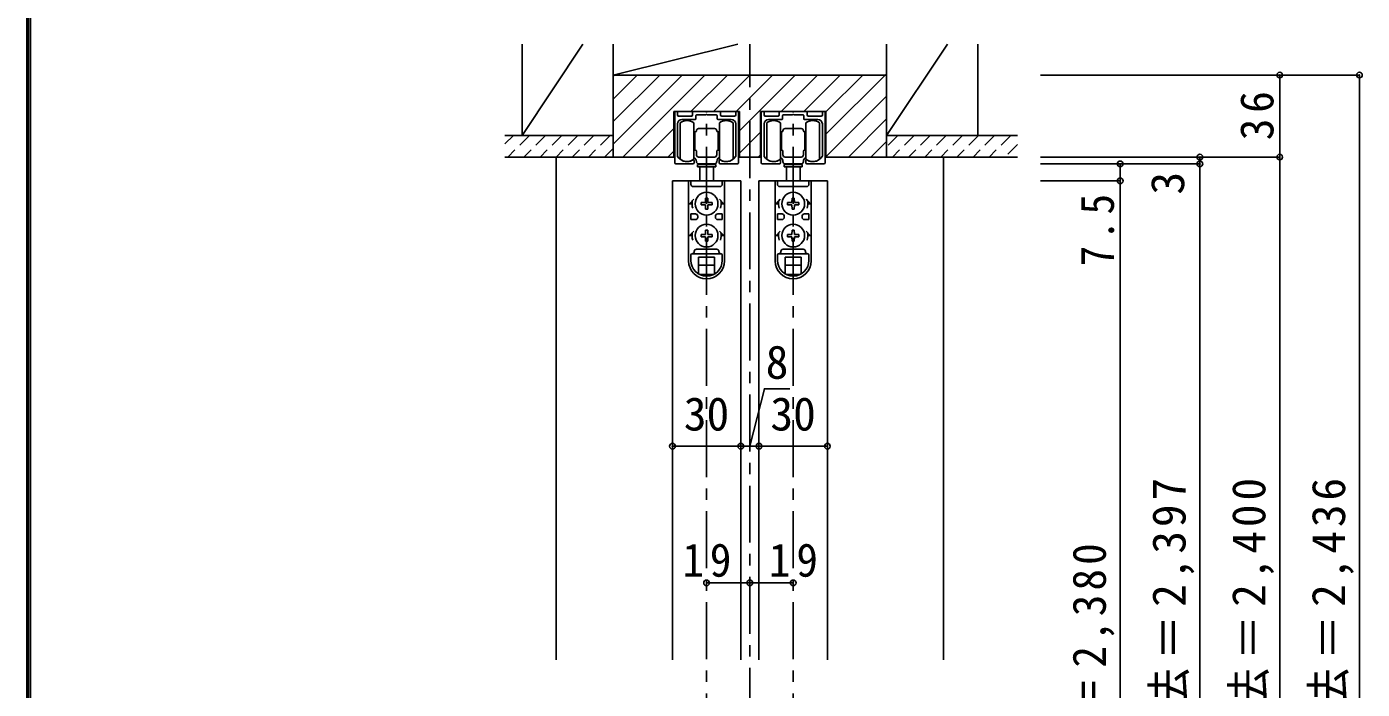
# Model space of a CAD drawing. Units: millimetres, scale not verified. Extents: x -973 to 977, y -718 to 696.
# Drawn here: x -973 to -387, y -288 to 3 of the extents above; entities that cross this region are included whole.
import ezdxf
from ezdxf.enums import TextEntityAlignment as Align

# ---------------------------------------------------------------- set-up
doc = ezdxf.new("R2010")
doc.units = ezdxf.units.MM
doc.header["$LTSCALE"] = 5
doc.header["$PDMODE"] = 32
doc.header["$PDSIZE"] = 2.5
doc.linetypes.add('CHAIN1', pattern=[8, 5, -1, 1, -1])
doc.linetypes.add('DASHED1', pattern=[1.8, 1.2, -0.6])
for name, color, linetype in [('0-1_通り芯', 4, 'CHAIN1'), ('0-2_柱', 7, 'Continuous'), ('0-3_仕上げ', 2, 'Continuous'), ('0-4_枠', 3, 'Continuous'), ('0-6_扉', 6, 'Continuous'), ('0-7_金物', 7, 'Continuous'), ('0-B_寸法', 7, 'Continuous'), ('0-C_ハッチ', 4, 'DASHED1'), ('F-1_枠', 6, 'Continuous')]:
    doc.layers.add(name, color=color, linetype=linetype)
doc.styles.add('ＭＳ ゴシック', font='')
doc.styles.get('ＭＳ ゴシック').set_extended_font_data('MS Gothic')

msp = doc.modelspace()

# ---------------------------------------------------------------- linework, layer by layer
at = {"layer": '0-1_通り芯'}
for p, q in [((-655.987, -543.302), (-655.987, -4.5)), ((-674.987, -514.5), (-674.987, -34)), ((-636.987, -514.5), (-636.987, -34))]:
    msp.add_line(p, q, dxfattribs=at)
at = {"layer": '0-2_柱'}
for p, q in [((-755.987, -4.5), (-755.987, -44.5)), ((-729.32, -4.5), (-755.987, -44.5)), ((-661.237, -4.5), (-715.987, -18)), ((-715.987, -44.5), (-715.987, -4.5)), ((-595.987, -4.5), (-595.987, -44.5)), ((-569.32, -4.5), (-595.987, -44.5)), ((-555.987, -44.5), (-555.987, -4.5)), ((-595.987, -18), (-715.987, -18)), ((-755.987, -44.5), (-715.987, -44.5)), ((-595.987, -44.5), (-555.987, -44.5))]:
    msp.add_line(p, q, dxfattribs=at)
at = {"layer": '0-3_仕上げ'}
for p, q in [((-763.487, -44.5), (-715.987, -44.5)), ((-595.987, -44.5), (-538.487, -44.5)), ((-763.487, -54), (-715.987, -54)), ((-595.987, -54), (-538.487, -54))]:
    msp.add_line(p, q, dxfattribs=at)
at = {"layer": '0-4_枠'}
for p, q in [((-660.587, -34), (-689.387, -34)), ((-689.387, -54), (-689.387, -34)), ((-651.387, -34), (-622.587, -34)), ((-651.387, -34), (-651.387, -54)), ((-622.587, -54), (-622.587, -34)), ((-715.987, -54), (-689.387, -54))]:
    msp.add_line(p, q, dxfattribs=at)
at = {"layer": '0-4_枠', "color": 4}
for p, q in [((-740.987, -274.75), (-740.987, -54)), ((-570.987, -274.75), (-570.987, -54))]:
    msp.add_line(p, q, dxfattribs=at)
at = {"layer": '0-4_枠'}
for points in [[(-715.987, -54), (-715.987, -18), (-595.987, -18)], [(-622.587, -54), (-595.987, -54), (-595.987, -18)], [(-660.587, -34), (-660.587, -54), (-651.387, -54)]]:
    msp.add_lwpolyline(points, dxfattribs=at)
at = {"layer": '0-6_扉'}
for p, q in [((-659.987, -64.5), (-689.987, -64.5)), ((-689.987, -64.5), (-689.987, -274.75)), ((-659.987, -64.5), (-659.987, -274.75)), ((-651.987, -64.5), (-621.987, -64.5)), ((-651.987, -64.5), (-651.987, -274.75)), ((-621.987, -64.5), (-621.987, -274.75))]:
    msp.add_line(p, q, dxfattribs=at)
at = {"layer": '0-7_金物'}
for p, q in [((-688.987, -34.5), (-688.987, -56.5)), ((-688.287, -34), (-688.487, -34)), ((-687.787, -35.5), (-687.787, -34.5)), ((-681.137, -34.5), (-681.137, -35.5)), ((-669.337, -34), (-680.637, -34)), ((-668.837, -35.5), (-668.837, -34.5)), ((-662.187, -34.5), (-662.187, -35.5)), ((-661.487, -34), (-661.687, -34)), ((-660.987, -56.5), (-660.987, -34.5)), ((-650.987, -56.5), (-650.987, -34.5)), ((-650.487, -34), (-650.287, -34)), ((-649.787, -34.5), (-649.787, -35.5)), ((-643.137, -35.5), (-643.137, -34.5)), ((-642.637, -34), (-631.337, -34)), ((-630.837, -34.5), (-630.837, -35.5)), ((-624.187, -35.5), (-624.187, -34.5)), ((-623.687, -34), (-623.487, -34)), ((-622.987, -34.5), (-622.987, -56.5)), ((-687.787, -53.623), (-687.787, -39.5)), ((-681.637, -36), (-687.287, -36)), ((-686.587, -55), (-686.587, -39)), ((-685.787, -37.5), (-679.937, -37.5)), ((-680.587, -39), (-680.587, -47)), ((-679.637, -37.2), (-679.637, -35.8)), ((-670.337, -35.8), (-670.337, -37.2)), ((-670.037, -37.5), (-664.187, -37.5)), ((-669.387, -39), (-669.387, -47)), ((-662.687, -36), (-668.337, -36)), ((-663.387, -55), (-663.387, -39)), ((-662.187, -39.5), (-662.187, -53.623)), ((-649.787, -39.5), (-649.787, -53.623)), ((-649.287, -36), (-643.637, -36)), ((-648.587, -55), (-648.587, -39)), ((-641.937, -37.5), (-647.787, -37.5)), ((-642.587, -39), (-642.587, -47)), ((-641.637, -35.8), (-641.637, -37.2)), ((-632.337, -37.2), (-632.337, -35.8)), ((-626.187, -37.5), (-632.037, -37.5)), ((-631.387, -39), (-631.387, -47)), ((-630.337, -36), (-624.687, -36)), ((-625.387, -55), (-625.387, -39)), ((-624.187, -53.623), (-624.187, -39.5)), ((-680.587, -43), (-680.287, -43)), ((-680.587, -44.5), (-680.087, -44.5)), ((-680.087, -43.2), (-680.287, -43)), ((-680.287, -44.5), (-680.087, -44.3)), ((-680.087, -43), (-680.087, -47)), ((-679.987, -43), (-680.087, -43)), ((-678.487, -41.5), (-674.987, -41.5)), ((-671.487, -41.5), (-674.987, -41.5)), ((-669.987, -43), (-669.887, -43)), ((-669.887, -43), (-669.887, -47)), ((-669.887, -43.2), (-669.687, -43)), ((-669.687, -44.5), (-669.887, -44.3)), ((-669.387, -44.5), (-669.887, -44.5)), ((-669.387, -43), (-669.687, -43)), ((-642.587, -43), (-642.287, -43)), ((-642.587, -44.5), (-642.087, -44.5)), ((-642.087, -43.2), (-642.287, -43)), ((-642.287, -44.5), (-642.087, -44.3)), ((-642.087, -43), (-642.087, -47)), ((-641.987, -43), (-642.087, -43)), ((-640.487, -41.5), (-636.987, -41.5)), ((-633.487, -41.5), (-636.987, -41.5)), ((-631.987, -43), (-631.887, -43)), ((-631.887, -43), (-631.887, -47)), ((-631.887, -43.2), (-631.687, -43)), ((-631.687, -44.5), (-631.887, -44.3)), ((-631.387, -44.5), (-631.887, -44.5)), ((-631.387, -43), (-631.687, -43)), ((-680.587, -47), (-680.587, -55)), ((-680.587, -49.5), (-680.087, -49.5)), ((-680.587, -51), (-680.287, -51)), ((-680.087, -49.7), (-680.287, -49.5)), ((-680.087, -50.8), (-680.287, -51)), ((-680.087, -51), (-680.087, -47)), ((-679.987, -51), (-680.087, -51)), ((-679.487, -53), (-679.487, -51.5)), ((-670.487, -53), (-670.487, -51.5)), ((-669.987, -51), (-669.887, -51)), ((-669.887, -51), (-669.887, -47)), ((-669.887, -49.7), (-669.687, -49.5)), ((-669.387, -49.5), (-669.887, -49.5)), ((-669.887, -50.8), (-669.687, -51)), ((-669.387, -51), (-669.687, -51)), ((-669.387, -47), (-669.387, -55)), ((-642.587, -47), (-642.587, -55)), ((-642.587, -49.5), (-642.087, -49.5)), ((-642.587, -51), (-642.287, -51)), ((-642.087, -49.7), (-642.287, -49.5)), ((-642.087, -50.8), (-642.287, -51)), ((-642.087, -51), (-642.087, -47)), ((-641.987, -51), (-642.087, -51)), ((-641.487, -53), (-641.487, -51.5)), ((-632.487, -53), (-632.487, -51.5)), ((-631.987, -51), (-631.887, -51)), ((-631.887, -51), (-631.887, -47)), ((-631.887, -49.7), (-631.687, -49.5)), ((-631.387, -49.5), (-631.887, -49.5)), ((-631.887, -50.8), (-631.687, -51)), ((-631.387, -51), (-631.687, -51)), ((-631.387, -47), (-631.387, -55)), ((-680.987, -57), (-688.487, -57)), ((-680.487, -56.5), (-680.487, -55.5)), ((-678.987, -57.3), (-670.987, -57.3)), ((-678.987, -57.3), (-678.987, -58.3)), ((-670.987, -58.3), (-678.987, -58.3)), ((-678.487, -54), (-674.987, -54)), ((-674.987, -57), (-678.487, -57)), ((-677.987, -57), (-677.987, -57.3)), ((-677.987, -58.3), (-677.987, -64.5)), ((-671.487, -54), (-674.987, -54)), ((-674.987, -57), (-671.487, -57)), ((-671.987, -57), (-671.987, -57.3)), ((-671.987, -64.5), (-671.987, -58.3)), ((-670.987, -57.3), (-670.987, -58.3)), ((-669.487, -56.5), (-669.487, -55.5)), ((-668.987, -57), (-661.487, -57)), ((-642.987, -57), (-650.487, -57)), ((-642.487, -56.5), (-642.487, -55.5)), ((-640.987, -57.3), (-640.987, -58.3)), ((-632.987, -57.3), (-640.987, -57.3)), ((-640.987, -58.3), (-632.987, -58.3)), ((-640.487, -54), (-636.987, -54)), ((-636.987, -57), (-640.487, -57)), ((-639.987, -57), (-639.987, -57.3)), ((-639.987, -64.5), (-639.987, -58.3)), ((-633.487, -54), (-636.987, -54)), ((-636.987, -57), (-633.487, -57)), ((-633.987, -57), (-633.987, -57.3)), ((-633.987, -58.3), (-633.987, -64.5)), ((-632.987, -57.3), (-632.987, -58.3)), ((-631.487, -56.5), (-631.487, -55.5)), ((-630.987, -57), (-623.487, -57)), ((-682.887, -99.4), (-682.887, -64.5)), ((-682.887, -64.5), (-667.087, -64.5)), ((-681.887, -64.5), (-681.887, -66)), ((-669.087, -67), (-680.887, -67)), ((-668.087, -64.5), (-668.087, -66)), ((-667.087, -99.4), (-667.087, -64.5)), ((-644.887, -99.4), (-644.887, -64.5)), ((-629.087, -64.5), (-644.887, -64.5)), ((-643.887, -64.5), (-643.887, -66)), ((-642.887, -67), (-631.087, -67)), ((-630.087, -64.5), (-630.087, -66)), ((-629.087, -99.4), (-629.087, -64.5)), ((-680.644, -72.5), (-682.487, -74.5)), ((-681.387, -74.5), (-682.487, -74.5)), ((-675.506, -73.98), (-677.437, -74.014)), ((-677.437, -74.986), (-677.437, -74.014)), ((-675.506, -75.02), (-677.437, -74.986)), ((-675.506, -73.98), (-675.473, -72.05)), ((-675.506, -75.02), (-675.473, -76.95)), ((-675.473, -72.05), (-674.501, -72.05)), ((-674.467, -73.98), (-674.501, -72.05)), ((-674.467, -75.02), (-674.501, -76.95)), ((-674.467, -73.98), (-672.537, -74.014)), ((-674.467, -75.02), (-672.537, -74.986)), ((-672.537, -74.014), (-672.537, -74.986)), ((-669.33, -72.5), (-667.487, -74.5)), ((-668.587, -74.5), (-667.487, -74.5)), ((-642.644, -72.5), (-644.487, -74.5)), ((-643.387, -74.5), (-644.487, -74.5)), ((-637.506, -73.98), (-639.437, -74.014)), ((-639.437, -74.014), (-639.437, -74.986)), ((-637.506, -75.02), (-639.437, -74.986)), ((-637.506, -73.98), (-637.473, -72.05)), ((-637.506, -75.02), (-637.473, -76.95)), ((-636.501, -72.05), (-637.473, -72.05)), ((-636.467, -73.98), (-636.501, -72.05)), ((-636.467, -75.02), (-636.501, -76.95)), ((-636.467, -73.98), (-634.537, -74.014)), ((-636.467, -75.02), (-634.537, -74.986)), ((-634.537, -74.986), (-634.537, -74.014)), ((-631.33, -72.5), (-629.487, -74.5)), ((-630.587, -74.5), (-629.487, -74.5)), ((-681.887, -79), (-681.887, -81.5)), ((-679.887, -79), (-681.887, -79)), ((-679.887, -81.5), (-681.887, -81.5)), ((-678.887, -80), (-678.887, -80.5)), ((-674.501, -76.95), (-675.473, -76.95)), ((-671.087, -80), (-671.087, -80.5)), ((-670.087, -79), (-668.087, -79)), ((-670.087, -81.5), (-668.087, -81.5)), ((-668.087, -79), (-668.087, -81.5)), ((-643.887, -79), (-643.887, -81.5)), ((-641.887, -79), (-643.887, -79)), ((-641.887, -81.5), (-643.887, -81.5)), ((-640.887, -80), (-640.887, -80.5)), ((-637.473, -76.95), (-636.501, -76.95)), ((-633.087, -80), (-633.087, -80.5)), ((-632.087, -79), (-630.087, -79)), ((-632.087, -81.5), (-630.087, -81.5)), ((-630.087, -79), (-630.087, -81.5)), ((-680.644, -86.5), (-682.487, -88.5)), ((-675.506, -87.98), (-675.473, -86.05)), ((-675.473, -86.05), (-674.501, -86.05)), ((-674.467, -87.98), (-674.501, -86.05)), ((-669.33, -86.5), (-667.487, -88.5)), ((-642.644, -86.5), (-644.487, -88.5)), ((-637.506, -87.98), (-637.473, -86.05)), ((-636.501, -86.05), (-637.473, -86.05)), ((-636.467, -87.98), (-636.501, -86.05)), ((-631.33, -86.5), (-629.487, -88.5)), ((-681.387, -88.5), (-682.487, -88.5)), ((-675.506, -87.98), (-677.437, -88.014)), ((-677.437, -88.986), (-677.437, -88.014)), ((-675.506, -89.02), (-677.437, -88.986)), ((-675.506, -89.02), (-675.473, -90.95)), ((-674.501, -90.95), (-675.473, -90.95)), ((-674.467, -89.02), (-674.501, -90.95)), ((-674.467, -87.98), (-672.537, -88.014)), ((-674.467, -89.02), (-672.537, -88.986)), ((-672.537, -88.014), (-672.537, -88.986)), ((-668.587, -88.5), (-667.487, -88.5)), ((-643.387, -88.5), (-644.487, -88.5)), ((-637.506, -87.98), (-639.437, -88.014)), ((-639.437, -88.014), (-639.437, -88.986)), ((-637.506, -89.02), (-639.437, -88.986)), ((-637.506, -89.02), (-637.473, -90.95)), ((-637.473, -90.95), (-636.501, -90.95)), ((-636.467, -89.02), (-636.501, -90.95)), ((-636.467, -87.98), (-634.537, -88.014)), ((-636.467, -89.02), (-634.537, -88.986)), ((-634.537, -88.986), (-634.537, -88.014)), ((-630.587, -88.5), (-629.487, -88.5)), ((-681.887, -99.4), (-681.887, -97)), ((-668.587, -96.5), (-681.387, -96.5)), ((-670.587, -94.5), (-679.387, -94.5)), ((-671.487, -98), (-678.487, -98)), ((-678.487, -105.346), (-678.487, -98)), ((-671.487, -105.346), (-671.487, -98)), ((-668.087, -99.4), (-668.087, -97)), ((-643.887, -99.4), (-643.887, -97)), ((-643.387, -96.5), (-630.587, -96.5)), ((-641.387, -94.5), (-632.587, -94.5)), ((-640.487, -98), (-633.487, -98)), ((-640.487, -105.346), (-640.487, -98)), ((-633.487, -105.346), (-633.487, -98)), ((-630.087, -99.4), (-630.087, -97)), ((-671.487, -101.5), (-678.487, -101.5)), ((-640.487, -101.5), (-633.487, -101.5)), ((-671.959, -105.6), (-678.015, -105.6)), ((-640.015, -105.6), (-633.959, -105.6))]:
    msp.add_line(p, q, dxfattribs=at)
for points in [[(-679.337, -35.5), (-675.287, -35.5), (-674.987, -35.2), (-674.687, -35.5), (-670.637, -35.5)], [(-632.637, -35.5), (-636.687, -35.5), (-636.987, -35.2), (-637.287, -35.5), (-641.337, -35.5)]]:
    msp.add_lwpolyline(points, dxfattribs=at)
for centre in [(-674.987, -74.5), (-636.987, -74.5), (-674.987, -88.5), (-636.987, -88.5)]:
    msp.add_circle(centre, 5, dxfattribs=at)
for centre, radius, start, end in [((-688.487, -34.5), 0.5, 90, 180), ((-688.287, -34.5), 0.5, 360, 90), ((-680.637, -34.5), 0.5, 90, 180), ((-669.337, -34.5), 0.5, 0, 90), ((-661.687, -34.5), 0.5, 90, 180), ((-661.487, -34.5), 0.5, 0, 90), ((-650.487, -34.5), 0.5, 90, 180), ((-650.287, -34.5), 0.5, 360, 90), ((-642.637, -34.5), 0.5, 90, 180), ((-631.337, -34.5), 0.5, 0, 90), ((-623.687, -34.5), 0.5, 90, 180), ((-623.487, -34.5), 0.5, 0, 90), ((-687.287, -35.5), 0.5, 180, 270), ((-685.787, -39.5), 2, 90, 180), ((-683.587, -43), 5, 53.1301, 126.8699), ((-681.637, -35.5), 0.5, 270, 0), ((-679.937, -37.2), 0.3, 270, 360), ((-679.337, -35.8), 0.3, 90, 180), ((-670.637, -35.8), 0.3, 0, 90), ((-670.037, -37.2), 0.3, 180, 270), ((-666.387, -43), 5, 53.1301, 126.8699), ((-668.337, -35.5), 0.5, 180, 270), ((-664.187, -39.5), 2, 0, 90), ((-662.687, -35.5), 0.5, 270, 360), ((-649.287, -35.5), 0.5, 180, 270), ((-647.787, -39.5), 2, 90, 180), ((-645.587, -43), 5, 53.1301, 126.8699), ((-643.637, -35.5), 0.5, 270, 0), ((-641.937, -37.2), 0.3, 270, 360), ((-641.337, -35.8), 0.3, 90, 180), ((-632.637, -35.8), 0.3, 0, 90), ((-632.037, -37.2), 0.3, 180, 270), ((-628.387, -43), 5, 53.1301, 126.8699), ((-630.337, -35.5), 0.5, 180, 270), ((-626.187, -39.5), 2, 0, 90), ((-624.687, -35.5), 0.5, 270, 360), ((-679.987, -42.5), 0.5, 270, 0), ((-678.487, -42.5), 1, 90, 180), ((-671.487, -42.5), 1, 0, 90), ((-669.987, -42.5), 0.5, 180, 270), ((-641.987, -42.5), 0.5, 270, 0), ((-640.487, -42.5), 1, 90, 180), ((-633.487, -42.5), 1, 0, 90), ((-631.987, -42.5), 0.5, 180, 270), ((-679.987, -51.5), 0.5, 0, 90), ((-669.987, -51.5), 0.5, 90, 180), ((-641.987, -51.5), 0.5, 0, 90), ((-631.987, -51.5), 0.5, 90, 180), ((-688.487, -56.5), 0.5, 180, 270), ((-687.487, -53.623), 0.3, 180, 213.92311), ((-683.587, -51), 5, 213.92311, 301.89079), ((-683.587, -51), 5, 233.1301, 306.8699), ((-680.987, -56.5), 0.5, 270, 0), ((-680.787, -55.5), 0.3, 0, 121.89079), ((-681.487, -56), 2, 0, 63.25632), ((-678.487, -53), 1, 180, 270), ((-678.487, -56), 1, 180, 270), ((-671.487, -53), 1, 270, 0), ((-671.487, -56), 1, 270, 0), ((-668.487, -56), 2, 116.74368, 180), ((-669.187, -55.5), 0.3, 58.10921, 180), ((-668.987, -56.5), 0.5, 180, 270), ((-666.387, -51), 5, 233.1301, 306.8699), ((-666.387, -51), 5, 238.10921, 326.07689), ((-662.487, -53.623), 0.3, 326.07689, 0), ((-661.487, -56.5), 0.5, 270, 0), ((-650.487, -56.5), 0.5, 180, 270), ((-649.487, -53.623), 0.3, 180, 213.92311), ((-645.587, -51), 5, 213.92311, 301.89079), ((-645.587, -51), 5, 233.1301, 306.8699), ((-642.987, -56.5), 0.5, 270, 0), ((-642.787, -55.5), 0.3, 360, 121.89079), ((-643.487, -56), 2, 0, 63.25632), ((-640.487, -53), 1, 180, 270), ((-640.487, -56), 1, 180, 270), ((-633.487, -53), 1, 270, 0), ((-633.487, -56), 1, 270, 0), ((-630.487, -56), 2, 116.74368, 180), ((-631.187, -55.5), 0.3, 58.10921, 180), ((-630.987, -56.5), 0.5, 180, 270), ((-628.387, -51), 5, 233.1301, 306.8699), ((-628.387, -51), 5, 238.10921, 326.07689), ((-624.487, -53.623), 0.3, 326.07689, 360), ((-623.487, -56.5), 0.5, 270, 0), ((-680.887, -66), 1, 180, 270), ((-669.087, -66), 1, 270, 0), ((-642.887, -66), 1, 180, 270), ((-631.087, -66), 1, 270, 0), ((-674.987, -74.5), 6.4, 167.82427, 198.20996), ((-674.987, -74.5), 6.4, 341.79004, 12.17573), ((-636.987, -74.5), 6.4, 167.82427, 198.20996), ((-636.987, -74.5), 6.4, 341.79004, 12.17573), ((-679.887, -80), 1, 0, 90), ((-679.887, -80.5), 1, 270, 0), ((-670.087, -80), 1, 90, 180), ((-670.087, -80.5), 1, 180, 270), ((-641.887, -80), 1, 0, 90), ((-641.887, -80.5), 1, 270, 0), ((-632.087, -80), 1, 90, 180), ((-632.087, -80.5), 1, 180, 270), ((-674.987, -88.5), 6.4, 167.82427, 198.20996), ((-674.987, -88.5), 6.4, 341.79004, 12.17573), ((-636.987, -88.5), 6.4, 167.82427, 198.20996), ((-636.987, -88.5), 6.4, 341.79004, 12.17573), ((-674.987, -99.6), 7.9, 180, 0), ((-681.387, -97), 0.5, 90, 180), ((-674.987, -99.4), 6.9, 180, 0), ((-681.387, -95.5), 1, 270, 0), ((-679.387, -95.5), 1, 90, 180), ((-670.587, -95.5), 1, 0, 90), ((-668.587, -95.5), 1, 180, 270), ((-668.587, -97), 0.5, 0, 90), ((-636.987, -99.6), 7.9, 180, 0), ((-643.387, -97), 0.5, 90, 180), ((-636.987, -99.4), 6.9, 180, 0), ((-643.387, -95.5), 1, 270, 0), ((-641.387, -95.5), 1, 90, 180), ((-632.587, -95.5), 1, 0, 90), ((-630.587, -95.5), 1, 180, 270), ((-630.587, -97), 0.5, 0, 90)]:
    msp.add_arc(centre, radius, start, end, dxfattribs=at)
at = {"layer": '0-B_寸法', "color": 4}
for p, q in [((-388.487, -18), (-528.487, -18)), ((-423.487, -54), (-423.487, -18)), ((-388.487, -514.5), (-388.487, -18)), ((-423.487, -54), (-528.487, -54)), ((-458.487, -57), (-528.487, -57)), ((-493.487, -64.5), (-493.487, -57)), ((-458.487, -57), (-458.487, -54)), ((-458.487, -514.5), (-458.487, -57)), ((-423.487, -514.5), (-423.487, -54)), ((-493.487, -64.5), (-528.487, -64.5)), ((-493.487, -505), (-493.487, -64.5)), ((-659.987, -181), (-689.987, -181)), ((-659.987, -181), (-651.987, -181)), ((-651.987, -181), (-621.987, -181)), ((-674.987, -241), (-655.987, -241)), ((-655.987, -241), (-636.987, -241))]:
    msp.add_line(p, q, dxfattribs=at)
msp.add_lwpolyline([(-655.987, -181), (-649.616, -155.758), (-638.494, -155.758)], dxfattribs=at)
at = {"layer": '0-B_寸法'}
for p in [(-423.487, -18), (-388.487, -18), (-493.487, -57), (-458.487, -54), (-458.487, -57), (-423.487, -54), (-493.487, -64.5), (-689.987, -181), (-659.987, -181), (-651.987, -181), (-621.987, -181), (-674.987, -241), (-655.987, -241), (-636.987, -241)]:
    msp.add_point(p, dxfattribs=at)
at = {"layer": '0-C_ハッチ', "linetype": 'Continuous'}
for p, q in [((-622.587, -44.04), (-595.987, -17.44)), ((-715.987, -28.546), (-705.441, -18)), ((-715.987, -38.446), (-695.541, -18)), ((-715.987, -48.345), (-685.642, -18)), ((-715.987, -18.647), (-715.34, -18)), ((-711.742, -54), (-675.742, -18)), ((-681.843, -34), (-665.843, -18)), ((-671.943, -34), (-655.943, -18)), ((-662.044, -34), (-646.044, -18)), ((-660.587, -42.443), (-636.144, -18)), ((-642.245, -34), (-626.245, -18)), ((-632.345, -34), (-616.345, -18)), ((-622.587, -34.141), (-606.446, -18)), ((-622.587, -53.94), (-595.987, -27.34)), ((-612.747, -54), (-595.987, -37.239)), ((-701.843, -54), (-689.387, -41.544)), ((-660.587, -52.342), (-651.387, -43.142)), ((-691.943, -54), (-689.387, -51.444)), ((-602.848, -54), (-595.987, -47.139)), ((-652.345, -54), (-651.387, -53.041))]:
    msp.add_line(p, q, dxfattribs=at)
at = {"layer": '0-C_ハッチ'}
for p, q in [((-759.776, -44.5), (-763.487, -48.21)), ((-752.705, -44.5), (-762.205, -54)), ((-745.634, -44.5), (-755.134, -54)), ((-738.563, -44.5), (-748.063, -54)), ((-731.492, -44.5), (-740.992, -54)), ((-724.421, -44.5), (-733.921, -54)), ((-717.35, -44.5), (-726.85, -54)), ((-590.992, -44.5), (-595.987, -49.495)), ((-583.921, -44.5), (-593.421, -54)), ((-576.85, -44.5), (-586.35, -54)), ((-569.779, -44.5), (-579.279, -54)), ((-562.708, -44.5), (-572.208, -54)), ((-555.637, -44.5), (-565.137, -54)), ((-548.566, -44.5), (-558.066, -54)), ((-541.495, -44.5), (-550.995, -54)), ((-715.987, -50.208), (-719.779, -54)), ((-538.487, -48.563), (-543.924, -54))]:
    msp.add_line(p, q, dxfattribs=at)
at = {"layer": 'F-1_枠'}
for p, q in [((-973.347, 695.833), (-973.347, -700.833)), ((-972.514, 695.833), (-972.514, -700.833)), ((-971.68, 695.833), (-971.68, -700.833))]:
    msp.add_line(p, q, dxfattribs=at)

# ---------------------------------------------------------------- texts
at = {"layer": '0-B_寸法', "style": 'ＭＳ ゴシック'}
msp.add_text('3', height=14.66, rotation=90, dxfattribs=at).set_placement((-460.987, -70.5), align=Align.BOTTOM_LEFT)
for s, p in [('8', (-649.055, -155.758)), ('30', (-684.987, -178.5)), ('30', (-646.987, -178.5))]:
    msp.add_text(s, height=14.66, dxfattribs=at).set_placement(p, align=Align.BOTTOM_LEFT)
at = {"layer": '0-B_寸法', "char_height": 14.66, "attachment_point": 7, "rotation": 90, "style": 'ＭＳ ゴシック'}
for s, insert in [('\\T1.27;\\W0.95;36', (-425.987, -46.625)), ('\\T1.27;\\W0.9;7.5', (-495.987, -102)), ('\\T1.17;枠内寸法＝2,397', (-460.987, -368.5)), ('\\T1.17;天井寸法＝2,400', (-425.987, -368.5)), ('\\T1.17;枠外寸法＝2,436', (-390.987, -368.5)), ('\\T1.19;\\W0.95;ＤＨ＝2,380', (-495.987, -346))]:
    msp.add_mtext(s, dxfattribs=dict(at, insert=insert))
at = {"layer": '0-B_寸法', "char_height": 14.66, "attachment_point": 7, "style": 'ＭＳ ゴシック'}
for insert in [(-685.612, -238.5), (-647.612, -238.5)]:
    msp.add_mtext('\\T1.27;\\W0.95;19', dxfattribs=dict(at, insert=insert))

doc.saveas('drawing.dxf')
